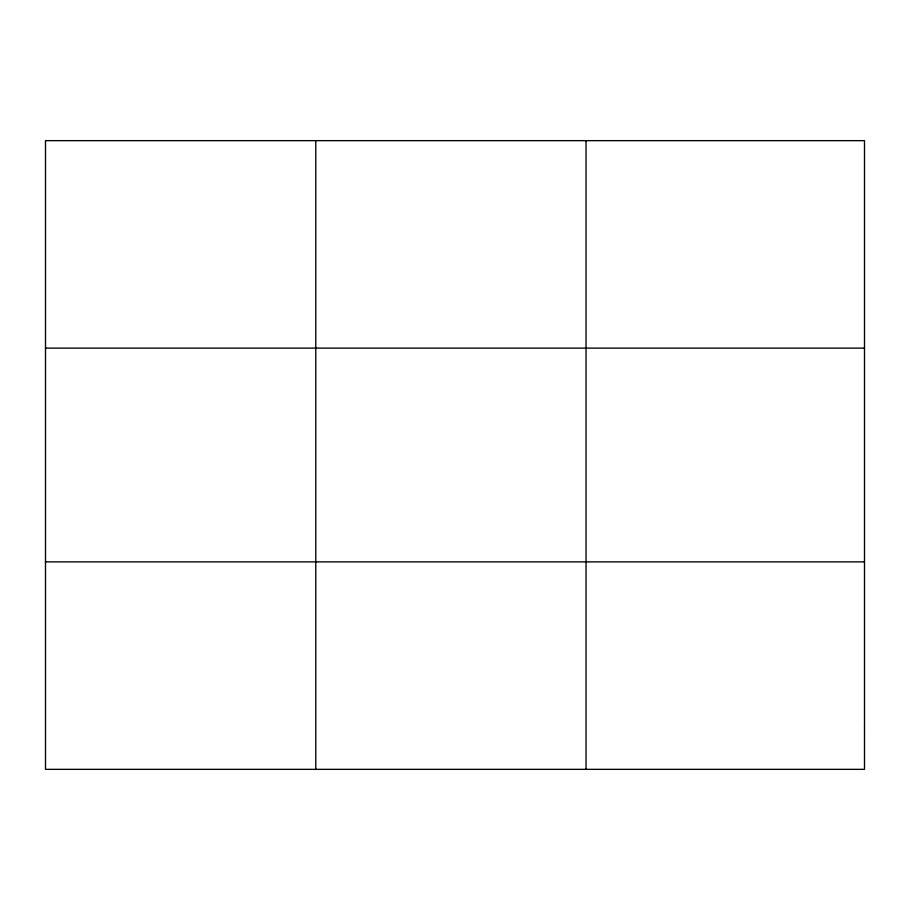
<?xml version="1.0" encoding="UTF-8"?>
<svg xmlns="http://www.w3.org/2000/svg" width="910" height="910" viewBox="0 0 910 910"><rect width="100%" height="100%" fill="white"/><g stroke="black" fill="none" stroke-linecap="round" stroke-linejoin="round"><path stroke-width="1.36" d="M315.77 769.348L315.77 140.652M586.04 769.348L586.04 140.652M45.5 348.12L864.5 348.12M45.5 561.88L864.5 561.88M864.5 727.852L864.5 769.348L45.5 769.348L45.5 140.652L864.5 140.652L864.5 727.852"/></g></svg>
